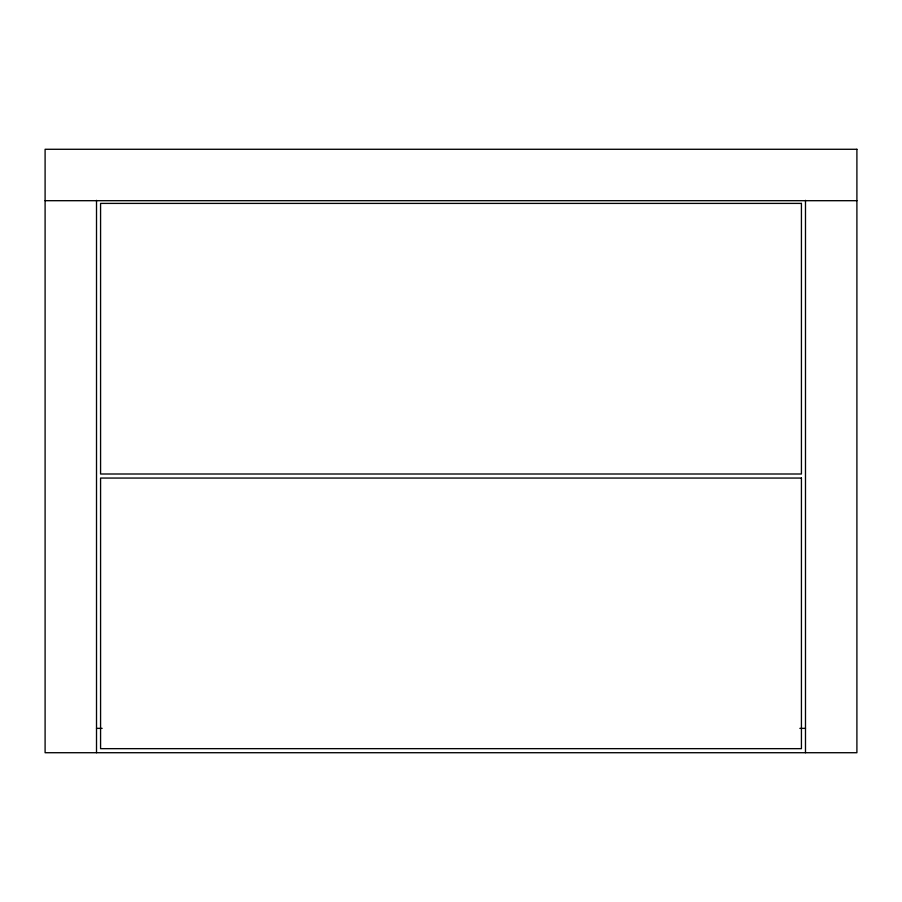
<?xml version="1.0" encoding="UTF-8"?>
<svg xmlns="http://www.w3.org/2000/svg" width="902" height="902" viewBox="0 0 902 902"><rect width="100%" height="100%" fill="white"/><g stroke="black" fill="none" stroke-linecap="round" stroke-linejoin="round"><path stroke-width="1.35" d="M45.1 200.695L856.9 200.695M96.514 728.365L102.14 728.365M799.86 728.365L805.486 728.365M805.486 200.357L805.486 752.719M96.514 200.357L96.514 752.719M856.9 149.281L45.1 149.281L45.1 752.719L856.9 752.719L856.9 149.281M801.427 203.401L100.573 203.401L100.573 474.001L801.427 474.001L801.427 203.401M801.427 478.06L100.573 478.06L100.573 748.66L801.427 748.66L801.427 478.06"/></g></svg>
